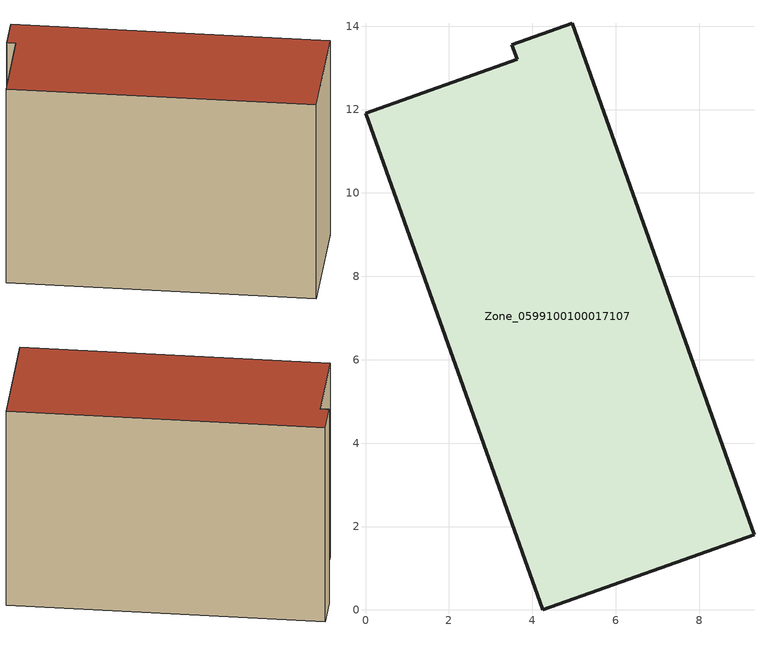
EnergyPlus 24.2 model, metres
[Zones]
Zone_0599100100017107
 floor ground (C_G): 9.32,1.81 4.25,0 0,11.91 3.63,13.21 3.51,13.56 4.96,14.07 z0
 wall outside (C_F): 4.25,0 9.32,1.81 4.96,14.07 3.51,13.56 3.63,13.21 0,11.91 4.25,0 z0:8.99
 roof outside (C_R): 0,11.91 4.25,0 9.32,1.81 4.96,14.07 3.51,13.56 3.63,13.21 z8.99
[BUILDING]
Pand.0599100100017107: North Axis=0; Terrain=City; Loads Convergence Tolerance Value=0.04; Temperature Convergence Tolerance Value=0.4; Solar Distribution=FullExterior; Maximum Number of Warmup Days=25; Minimum Number of Warmup Days=1
[Site:Location]
Rotterdam.The.Hague.AP_ZH_NLD Design_Conditions: Latitude=51.96; Longitude=4.45; Time Zone=1; Elevation=-4.5
[SITE:GROUNDTEMPERATURE:BUILDINGSURFACE]
18, 18, 18, 18, 18, 18, 18, 18, 18, 18, 18, 18
[MATERIAL] Thermal Absorptance=0.9; Solar Absorptance=0.7; Visible Absorptance=0.7
Name | Roughness | Thickness | Conductivity | Density | Specific Heat
G.TI.2015-2018 | MediumSmooth | 0.15 | 0.0428571 | 540 | 1210
F.TI.2015-2018 | Rough | 0.3 | 0.0666667 | 1920 | 840
R.TI.2015-2018 | MediumRough | 0.2 | 0.0333333 | 1500 | 1000
[CONSTRUCTION]
C_G: G.TI.2015-2018
C_F: F.TI.2015-2018
C_R: R.TI.2015-2018
[ZONE]
Zone_0599100100017107: Type=1; Multiplier=1; Ceiling Height=Autocalculate; Volume=Autocalculate; Floor Area=autocalculate; Part of Total Floor Area=Yes
[ZONEINFILTRATION:DESIGNFLOWRATE]
Infil_Zone_0599100100017107: Zone or ZoneList or Space or SpaceList=Zone_0599100100017107; Schedule=AlwaysOn; Design Flow Rate Calculation Method=Flow/Area; Flow Rate per Floor Area=0.0015; Constant Term Coefficient=1; Temperature Term Coefficient=0; Velocity Term Coefficient=0; Velocity Squared Term Coefficient=0
[HVACTEMPLATE:ZONE:IDEALLOADSAIRSYSTEM]
Zone_0599100100017107: Maximum Heating Supply Air Temperature=50; Minimum Cooling Supply Air Temperature=13; Maximum Heating Supply Air Humidity Ratio=0.0156; Minimum Cooling Supply Air Humidity Ratio=0.0077; Heating Limit=NoLimit; Cooling Limit=NoLimit; Dehumidification Control Type=ConstantSensibleHeatRatio; Cooling Sensible Heat Ratio=0.7; Dehumidification Setpoint=60; Humidification Control Type=None; Humidification Setpoint=30; Outdoor Air Method=None; Outdoor Air Flow Rate per Person=0.00944; Outdoor Air Flow Rate per Zone Floor Area=0; Outdoor Air Flow Rate per Zone=0; Demand Controlled Ventilation Type=None; Outdoor Air Economizer Type=NoEconomizer; Heat Recovery Type=None; Sensible Heat Recovery Effectiveness=0.7; Latent Heat Recovery Effectiveness=0.65
[ZONECONTROL:THERMOSTAT]
ThermostatControl_Zone_0599100100017107: Zone or ZoneList=Zone_0599100100017107; Control Type Schedule=DualSetpointControlType; Control 1=Thermostat_Zone_0599100100017107; Temperature Difference Between Cutout And Setpoint=0
[THERMOSTATSETPOINT:DUALSETPOINT]
Thermostat_Zone_0599100100017107: Heating Setpoint Temperature Schedule=HeatingSetpoint_Zone_0599100100017107; Cooling Setpoint Temperature Schedule=CoolingSetpoint_Zone_0599100100017107
[SCHEDULE:COMPACT]
HeatingSetpoint_Zone_0599100100017107: Through: 12/31, For: AllDays, Until: 24:00, 21
CoolingSetpoint_Zone_0599100100017107: Through: 12/31, For: AllDays, Until: 24:00, 24
DualSetpointControlType: Through: 12/31, For: AllDays, Until: 24:00, 4
AlwaysOn: Through: 12/31, For: AllDays, Until: 24:00, 1
